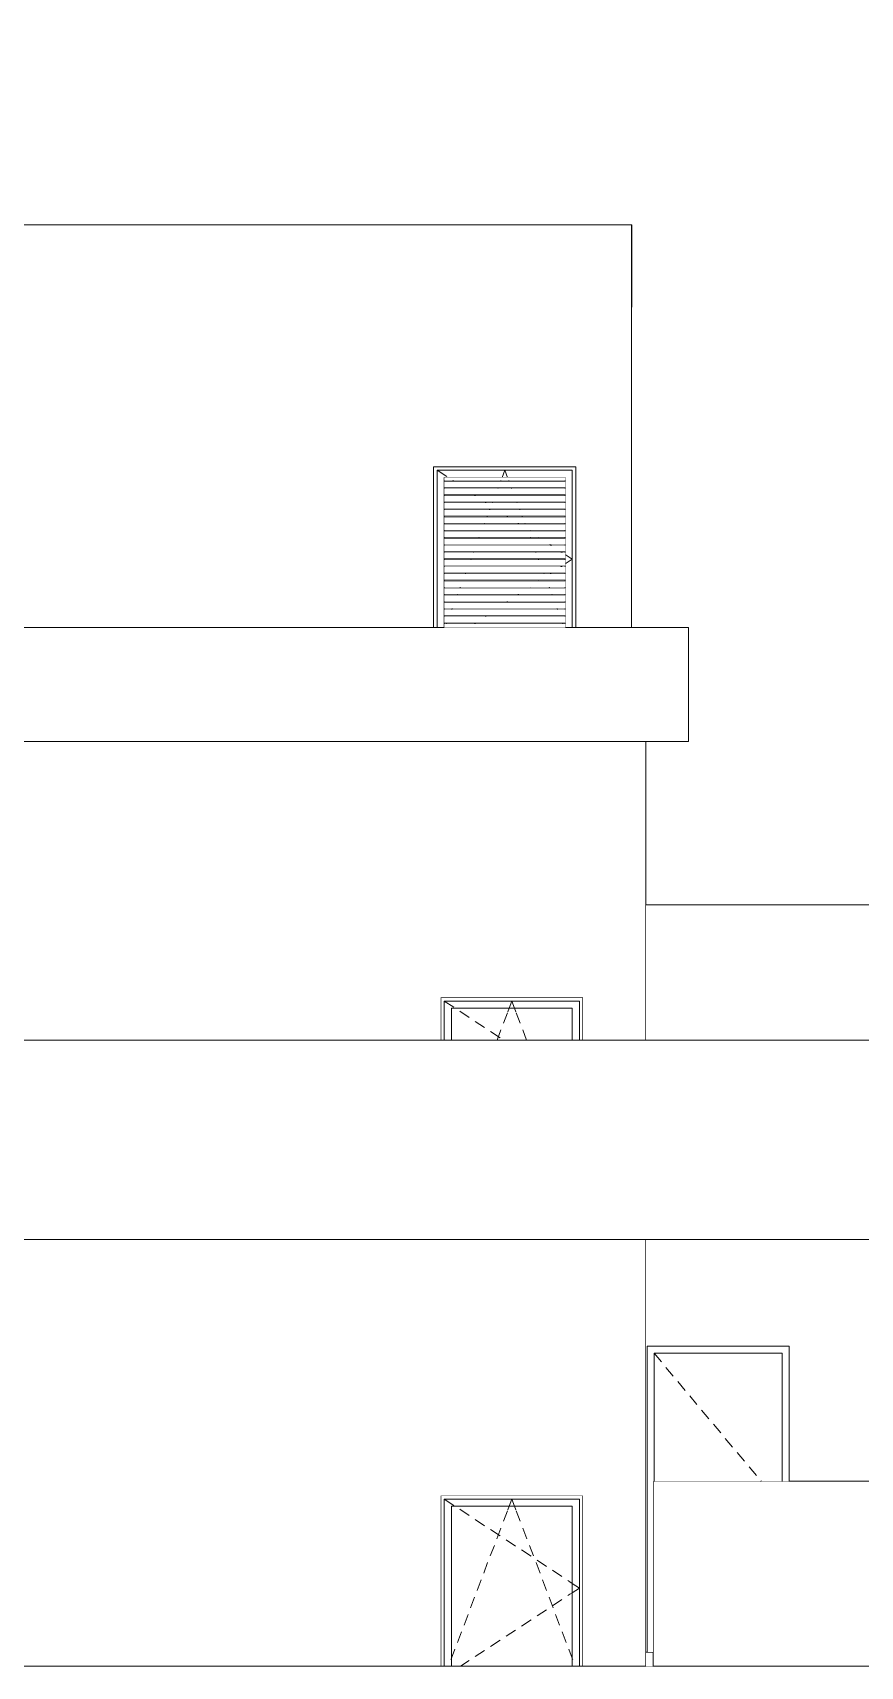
# Model space of a CAD drawing. Header units: millimetres. Extents: x -2171 to 1563, y -1758 to -1505.
# Drawn here: x -157.15 to -151.34, y -1737.28 to -1725.8 of the extents above; entities that cross this region are included whole.
import ezdxf

# ---------------------------------------------------------------- set-up
doc = ezdxf.new("R2010")
doc.units = ezdxf.units.MM
doc.linetypes.add('Wipeout_Contour', pattern=[1000, 0, -1000])
for name, color, linetype, lineweight, true_color in [('2D Drafting - General_Pen_No__87', 251, 'Continuous', 9, 0x6a6a6a), ('Archicad Doors_Pen_No__87', 251, 'Continuous', 9, 0x6a6a6a), ('Archicad Windows_Pen_No__87', 251, 'Continuous', 9, 0x6a6a6a), ('STATIKA_Pen_No__61', 251, 'Continuous', 13, 0x6a6a6a), ('Structural - Bearing_Pen_No__102', 254, 'Continuous', 13, 0xcccccc), ('Structural - Bearing_Pen_No__87', 251, 'Continuous', 9, 0x6a6a6a)]:
    doc.layers.add(name, color=color, linetype=linetype, lineweight=lineweight, true_color=true_color)
for name, color, linetype in [('Archicad Doors', 7, 'Continuous'), ('Archicad Windows', 7, 'Continuous'), ('STATIKA', 7, 'Continuous'), ('Structural - Bearing', 7, 'Continuous')]:
    doc.layers.add(name, color=color, linetype=linetype)
for name, color, linetype, lineweight in [('Archicad Doors_Pen_No__3', 7, 'Continuous', 13), ('Archicad Windows_Pen_No__3', 7, 'Continuous', 13), ('Structural - Bearing_Pen_No__89', 7, 'Continuous', 13)]:
    doc.layers.add(name, color=color, linetype=linetype, lineweight=lineweight)

# ---------------------------------------------------------------- blocks, each defined once
blk = doc.blocks.new('Section Element_68_1')
at = {"color": 254, "linetype": 'Wipeout_Contour', "lineweight": 0, "ltscale": 100325.92371}
blk.add_wipeout([(-1050, 25600), (-1050, 24520), (-1025, 24520), (-1025, 25600)], dxfattribs=at).dxf.layer = 'Archicad Windows'
at = {"color": 254, "linetype": 'Wipeout_Contour', "lineweight": 0, "ltscale": 100240.324623}
blk.add_wipeout([(-75, 25600), (-75, 24520), (-50, 24520), (-50, 25600)], dxfattribs=at).dxf.layer = 'Archicad Windows'
at = {"color": 254, "linetype": 'Wipeout_Contour', "lineweight": 0, "ltscale": 205033.290974}
blk.add_wipeout([(-50, 25650), (-1050, 25650), (-1050, 25600), (-1025, 25600), (-1025, 25625), (-75, 25625), (-75, 25600), (-50, 25600)], dxfattribs=at).dxf.layer = 'Archicad Windows'
at = {"color": 254, "linetype": 'Wipeout_Contour', "lineweight": 0, "ltscale": 100269.903543}
blk.add_wipeout([(-1025, 25575), (-1025, 24520), (-975, 24520), (-975, 25575)], dxfattribs=at).dxf.layer = 'Archicad Windows'
at = {"color": 254, "linetype": 'Wipeout_Contour', "lineweight": 0, "ltscale": 100190.849116}
blk.add_wipeout([(-75, 25575), (-125, 25575), (-125, 24520), (-75, 24520)], dxfattribs=at).dxf.layer = 'Archicad Windows'
at = {"color": 254, "linetype": 'Wipeout_Contour', "lineweight": 0, "ltscale": 153609.109947}
blk.add_wipeout([(-1025, 25575), (-975, 25575), (-125, 25575), (-75, 25575), (-75, 25625), (-1025, 25625)], dxfattribs=at).dxf.layer = 'Archicad Windows'
at = {"color": 254, "linetype": 'Wipeout_Contour', "lineweight": 0, "ltscale": 98239.344002}
blk.add_wipeout([(-975, 24555), (-975, 24545), (-125, 24545), (-125, 24555)], dxfattribs=at).dxf.layer = 'Archicad Windows'
at = {"layer": 'Archicad Windows_Pen_No__3', "color": 7, "linetype": 'Continuous', "lineweight": 13}
blk.add_line((-1025, 25625), (-75, 25625), dxfattribs=at)
at = {"layer": 'Archicad Windows_Pen_No__87', "color": 251, "linetype": 'Continuous', "lineweight": 9, "true_color": 0x6a6a6a}
for p, q in [((-1050, 25650), (-50, 25650)), ((-1050, 24520), (-1050, 25650)), ((-50, 25650), (-50, 24520))]:
    blk.add_line(p, q, dxfattribs=at)
at = {"color": 254, "linetype": 'Wipeout_Contour', "lineweight": 0, "ltscale": 98439.264095}
blk.add_wipeout([(-975, 24605), (-975, 24595), (-125, 24595), (-125, 24605)], dxfattribs=at).dxf.layer = 'Archicad Windows'
at = {"layer": 'Archicad Windows_Pen_No__3', "color": 7, "linetype": 'Continuous', "lineweight": 13}
for p, q in [((-957, 24555), (-950, 24571)), ((-143, 24555), (-150, 24571)), ((-975, 24545), (-975, 24555)), ((-125, 24555), (-975, 24555)), ((-125, 24545), (-975, 24545)), ((-975, 24545), (-975, 24520)), ((-970, 24520), (-960, 24545)), ((-960, 24545), (-957, 24555)), ((-805, 24520), (-767, 24545)), ((-767, 24545), (-751, 24555)), ((-751, 24555), (-741, 24562)), ((-140, 24545), (-143, 24555)), ((-130, 24520), (-140, 24545)), ((-125, 24545), (-125, 24555)), ((-125, 24520), (-125, 24545))]:
    blk.add_line(p, q, dxfattribs=at)
at = {"color": 254, "linetype": 'Wipeout_Contour', "lineweight": 0, "ltscale": 98639.184511}
blk.add_wipeout([(-975, 24655), (-975, 24645), (-125, 24645), (-125, 24655)], dxfattribs=at).dxf.layer = 'Archicad Windows'
at = {"layer": 'Archicad Windows_Pen_No__3', "color": 7, "linetype": 'Continuous', "lineweight": 13}
for p, q in [((-975, 24595), (-975, 24605)), ((-125, 24605), (-975, 24605)), ((-125, 24595), (-975, 24595)), ((-975, 24595), (-975, 24555)), ((-950, 24571), (-941, 24595)), ((-938, 24605), (-933, 24618)), ((-741, 24562), (-699, 24589)), ((-699, 24589), (-691, 24595)), ((-691, 24595), (-675, 24605)), ((-675, 24605), (-632, 24633)), ((-162, 24605), (-167, 24618)), ((-150, 24571), (-159, 24595)), ((-125, 24595), (-125, 24605)), ((-125, 24555), (-125, 24595))]:
    blk.add_line(p, q, dxfattribs=at)
at = {"color": 254, "linetype": 'Wipeout_Contour', "lineweight": 0, "ltscale": 98839.10525}
blk.add_wipeout([(-975, 24705), (-975, 24695), (-125, 24695), (-125, 24705)], dxfattribs=at).dxf.layer = 'Archicad Windows'
at = {"layer": 'Archicad Windows_Pen_No__3', "color": 7, "linetype": 'Continuous', "lineweight": 13}
for p, q in [((-975, 24645), (-975, 24655)), ((-125, 24655), (-975, 24655)), ((-125, 24645), (-975, 24645)), ((-975, 24645), (-975, 24605)), ((-933, 24618), (-922, 24645)), ((-922, 24645), (-919, 24655)), ((-632, 24633), (-615, 24645)), ((-599, 24655), (-591, 24661)), ((-178, 24645), (-181, 24655)), ((-167, 24618), (-178, 24645)), ((-125, 24645), (-125, 24655)), ((-125, 24605), (-125, 24645))]:
    blk.add_line(p, q, dxfattribs=at)
at = {"color": 254, "linetype": 'Wipeout_Contour', "lineweight": 0, "ltscale": 99039.026308}
blk.add_wipeout([(-975, 24745), (-125, 24745), (-125, 24755), (-975, 24755)], dxfattribs=at).dxf.layer = 'Archicad Windows'
at = {"layer": 'Archicad Windows_Pen_No__3', "color": 7, "linetype": 'Continuous', "lineweight": 13}
for p, q in [((-975, 24695), (-975, 24705)), ((-125, 24705), (-975, 24705)), ((-125, 24695), (-975, 24695)), ((-975, 24695), (-975, 24655)), ((-919, 24655), (-904, 24693)), ((-904, 24693), (-903, 24695)), ((-591, 24661), (-539, 24695)), ((-539, 24695), (-524, 24705)), ((-523, 24705), (-482, 24732)), ((-196, 24693), (-197, 24695)), ((-181, 24655), (-196, 24693)), ((-125, 24695), (-125, 24705)), ((-125, 24655), (-125, 24695))]:
    blk.add_line(p, q, dxfattribs=at)
at = {"color": 254, "linetype": 'Wipeout_Contour', "lineweight": 0, "ltscale": 99238.947684}
blk.add_wipeout([(-975, 24805), (-975, 24795), (-125, 24795), (-125, 24805)], dxfattribs=at).dxf.layer = 'Archicad Windows'
at = {"layer": 'Archicad Windows_Pen_No__3', "color": 7, "linetype": 'Continuous', "lineweight": 13}
for p, q in [((-975, 24745), (-975, 24755)), ((-125, 24755), (-975, 24755)), ((-125, 24745), (-975, 24745)), ((-975, 24745), (-975, 24705)), ((-900, 24705), (-886, 24740)), ((-886, 24740), (-884, 24745)), ((-884, 24745), (-881, 24755)), ((-482, 24732), (-463, 24745)), ((-463, 24745), (-447, 24755)), ((-447, 24755), (-415, 24776)), ((-216, 24745), (-219, 24755)), ((-214, 24740), (-216, 24745)), ((-200, 24705), (-214, 24740)), ((-125, 24745), (-125, 24755)), ((-125, 24705), (-125, 24745))]:
    blk.add_line(p, q, dxfattribs=at)
at = {"color": 254, "linetype": 'Wipeout_Contour', "lineweight": 0, "ltscale": 99438.869376}
blk.add_wipeout([(-975, 24855), (-975, 24845), (-125, 24845), (-125, 24855)], dxfattribs=at).dxf.layer = 'Archicad Windows'
at = {"layer": 'Archicad Windows_Pen_No__3', "color": 7, "linetype": 'Continuous', "lineweight": 13}
for p, q in [((-975, 24795), (-975, 24805)), ((-125, 24805), (-975, 24805)), ((-865, 24795), (-862, 24805)), ((-862, 24805), (-858, 24814)), ((-373, 24804), (-371, 24805)), ((-238, 24805), (-242, 24814)), ((-235, 24795), (-238, 24805)), ((-125, 24795), (-125, 24805)), ((-125, 24795), (-975, 24795)), ((-975, 24795), (-975, 24755)), ((-881, 24755), (-865, 24795)), ((-415, 24776), (-387, 24795)), ((-219, 24755), (-235, 24795)), ((-125, 24755), (-125, 24795))]:
    blk.add_line(p, q, dxfattribs=at)
at = {"color": 254, "linetype": 'Wipeout_Contour', "lineweight": 0, "ltscale": 99638.791383}
blk.add_wipeout([(-975, 24905), (-975, 24895), (-125, 24895), (-125, 24905)], dxfattribs=at).dxf.layer = 'Archicad Windows'
at = {"layer": 'Archicad Windows_Pen_No__3', "color": 7, "linetype": 'Continuous', "lineweight": 13}
for p, q in [((-975, 24845), (-975, 24855)), ((-125, 24855), (-975, 24855)), ((-125, 24845), (-975, 24845)), ((-975, 24845), (-975, 24805)), ((-858, 24814), (-846, 24845)), ((-843, 24855), (-840, 24861)), ((-371, 24805), (-311, 24845)), ((-311, 24845), (-307, 24848)), ((-295, 24855), (-265, 24875)), ((-257, 24855), (-260, 24861)), ((-242, 24814), (-254, 24845)), ((-125, 24845), (-125, 24855)), ((-125, 24805), (-125, 24845))]:
    blk.add_line(p, q, dxfattribs=at)
at = {"color": 254, "linetype": 'Wipeout_Contour', "lineweight": 0, "ltscale": 99838.713701}
blk.add_wipeout([(-975, 24955), (-975, 24945), (-125, 24945), (-125, 24955)], dxfattribs=at).dxf.layer = 'Archicad Windows'
at = {"layer": 'Archicad Windows_Pen_No__3', "color": 7, "linetype": 'Continuous', "lineweight": 13}
for p, q in [((-824, 24905), (-812, 24936)), ((-276, 24905), (-288, 24936)), ((-219, 24905), (-198, 24919)), ((-975, 24895), (-975, 24905)), ((-125, 24905), (-975, 24905)), ((-125, 24895), (-975, 24895)), ((-975, 24895), (-975, 24855)), ((-840, 24861), (-827, 24895)), ((-827, 24895), (-824, 24905)), ((-273, 24895), (-276, 24905)), ((-260, 24861), (-273, 24895)), ((-265, 24875), (-235, 24895)), ((-235, 24895), (-219, 24905)), ((-125, 24895), (-125, 24905)), ((-125, 24855), (-125, 24895))]:
    blk.add_line(p, q, dxfattribs=at)
at = {"color": 254, "linetype": 'Wipeout_Contour', "lineweight": 0, "ltscale": 100038.63633}
blk.add_wipeout([(-975, 24995), (-125, 24995), (-125, 25005), (-975, 25005)], dxfattribs=at).dxf.layer = 'Archicad Windows'
at = {"layer": 'Archicad Windows_Pen_No__3', "color": 7, "linetype": 'Continuous', "lineweight": 13}
for p, q in [((-975, 24945), (-975, 24955)), ((-125, 24955), (-975, 24955)), ((-125, 24945), (-975, 24945)), ((-975, 24945), (-975, 24905)), ((-812, 24936), (-808, 24945)), ((-805, 24955), (-794, 24983)), ((-295, 24955), (-306, 24983)), ((-288, 24936), (-292, 24945)), ((-198, 24919), (-159, 24945)), ((-156, 24947), (-143, 24955)), ((-143, 24955), (-142, 24956)), ((-142, 24956), (-125, 24967)), ((-125, 24945), (-125, 24955)), ((-125, 24905), (-125, 24945))]:
    blk.add_line(p, q, dxfattribs=at)
at = {"color": 254, "linetype": 'Wipeout_Contour', "lineweight": 0, "ltscale": 100238.559268}
blk.add_wipeout([(-975, 25055), (-975, 25045), (-125, 25045), (-125, 25055)], dxfattribs=at).dxf.layer = 'Archicad Windows'
at = {"layer": 'Archicad Windows_Pen_No__3', "color": 7, "linetype": 'Continuous', "lineweight": 13}
for p, q in [((-125, 25033), (-75, 25000)), ((-975, 24995), (-975, 25005)), ((-125, 25005), (-975, 25005)), ((-125, 24995), (-975, 24995)), ((-975, 24995), (-975, 24955)), ((-794, 24983), (-789, 24995)), ((-789, 24995), (-786, 25005)), ((-311, 24995), (-314, 25005)), ((-306, 24983), (-311, 24995)), ((-125, 24995), (-125, 25005)), ((-125, 24967), (-75, 25000)), ((-125, 24955), (-125, 24995))]:
    blk.add_line(p, q, dxfattribs=at)
at = {"color": 254, "linetype": 'Wipeout_Contour', "lineweight": 0, "ltscale": 100438.482512}
blk.add_wipeout([(-975, 25095), (-125, 25095), (-125, 25105), (-975, 25105)], dxfattribs=at).dxf.layer = 'Archicad Windows'
at = {"layer": 'Archicad Windows_Pen_No__3', "color": 7, "linetype": 'Continuous', "lineweight": 13}
for p, q in [((-975, 25045), (-975, 25055)), ((-125, 25055), (-975, 25055)), ((-125, 25045), (-975, 25045)), ((-975, 25045), (-975, 25005)), ((-786, 25005), (-770, 25045)), ((-770, 25045), (-767, 25055)), ((-767, 25055), (-766, 25057)), ((-333, 25055), (-334, 25057)), ((-330, 25045), (-333, 25055)), ((-314, 25005), (-330, 25045)), ((-198, 25081), (-159, 25055)), ((-156, 25053), (-143, 25045)), ((-143, 25045), (-142, 25044)), ((-142, 25044), (-125, 25033)), ((-125, 25045), (-125, 25055)), ((-125, 25005), (-125, 25045))]:
    blk.add_line(p, q, dxfattribs=at)
at = {"color": 254, "linetype": 'Wipeout_Contour', "lineweight": 0, "ltscale": 100638.406061}
blk.add_wipeout([(-975, 25145), (-125, 25145), (-125, 25155), (-975, 25155)], dxfattribs=at).dxf.layer = 'Archicad Windows'
at = {"layer": 'Archicad Windows_Pen_No__3', "color": 7, "linetype": 'Continuous', "lineweight": 13}
for p, q in [((-975, 25095), (-975, 25105)), ((-125, 25105), (-975, 25105)), ((-125, 25095), (-975, 25095)), ((-975, 25095), (-975, 25055)), ((-766, 25057), (-751, 25095)), ((-748, 25104), (-748, 25105)), ((-352, 25104), (-352, 25105)), ((-334, 25057), (-349, 25095)), ((-265, 25125), (-235, 25105)), ((-235, 25105), (-219, 25095)), ((-219, 25095), (-198, 25081)), ((-125, 25095), (-125, 25105)), ((-125, 25055), (-125, 25095))]:
    blk.add_line(p, q, dxfattribs=at)
at = {"color": 254, "linetype": 'Wipeout_Contour', "lineweight": 0, "ltscale": 100838.329913}
blk.add_wipeout([(-975, 25205), (-975, 25195), (-125, 25195), (-125, 25205)], dxfattribs=at).dxf.layer = 'Archicad Windows'
at = {"layer": 'Archicad Windows_Pen_No__3', "color": 7, "linetype": 'Continuous', "lineweight": 13}
for p, q in [((-975, 25145), (-975, 25155)), ((-125, 25155), (-975, 25155)), ((-125, 25145), (-975, 25145)), ((-975, 25145), (-975, 25105)), ((-748, 25105), (-732, 25145)), ((-732, 25145), (-729, 25155)), ((-729, 25155), (-720, 25179)), ((-371, 25155), (-380, 25179)), ((-368, 25145), (-371, 25155)), ((-352, 25105), (-368, 25145)), ((-311, 25155), (-307, 25152)), ((-295, 25145), (-265, 25125)), ((-125, 25145), (-125, 25155)), ((-125, 25105), (-125, 25145))]:
    blk.add_line(p, q, dxfattribs=at)
at = {"color": 254, "linetype": 'Wipeout_Contour', "lineweight": 0, "ltscale": 101038.254067}
blk.add_wipeout([(-975, 25255), (-975, 25245), (-125, 25245), (-125, 25255)], dxfattribs=at).dxf.layer = 'Archicad Windows'
at = {"layer": 'Archicad Windows_Pen_No__3', "color": 7, "linetype": 'Continuous', "lineweight": 13}
for p, q in [((-975, 25195), (-975, 25205)), ((-125, 25205), (-975, 25205)), ((-125, 25195), (-975, 25195)), ((-975, 25195), (-975, 25155)), ((-720, 25179), (-713, 25195)), ((-710, 25205), (-702, 25226)), ((-415, 25224), (-387, 25205)), ((-390, 25205), (-398, 25226)), ((-380, 25179), (-387, 25195)), ((-373, 25196), (-371, 25195)), ((-371, 25195), (-311, 25155)), ((-125, 25195), (-125, 25205)), ((-125, 25155), (-125, 25195))]:
    blk.add_line(p, q, dxfattribs=at)
at = {"color": 254, "linetype": 'Wipeout_Contour', "lineweight": 0, "ltscale": 101238.17852}
blk.add_wipeout([(-975, 25295), (-125, 25295), (-125, 25305), (-975, 25305)], dxfattribs=at).dxf.layer = 'Archicad Windows'
at = {"layer": 'Archicad Windows_Pen_No__3', "color": 7, "linetype": 'Continuous', "lineweight": 13}
for p, q in [((-482, 25268), (-463, 25255)), ((-975, 25245), (-975, 25255)), ((-125, 25255), (-975, 25255)), ((-125, 25245), (-975, 25245)), ((-975, 25245), (-975, 25205)), ((-702, 25226), (-694, 25245)), ((-694, 25245), (-691, 25255)), ((-463, 25255), (-447, 25245)), ((-447, 25245), (-415, 25224)), ((-406, 25245), (-409, 25255)), ((-398, 25226), (-406, 25245)), ((-125, 25245), (-125, 25255)), ((-125, 25205), (-125, 25245))]:
    blk.add_line(p, q, dxfattribs=at)
at = {"color": 254, "linetype": 'Wipeout_Contour', "lineweight": 0, "ltscale": 101438.10327}
blk.add_wipeout([(-975, 25355), (-975, 25345), (-125, 25345), (-125, 25355)], dxfattribs=at).dxf.layer = 'Archicad Windows'
at = {"layer": 'Archicad Windows_Pen_No__3', "color": 7, "linetype": 'Continuous', "lineweight": 13}
for p, q in [((-975, 25295), (-975, 25305)), ((-125, 25305), (-975, 25305)), ((-125, 25295), (-975, 25295)), ((-975, 25295), (-975, 25255)), ((-691, 25255), (-675, 25295)), ((-675, 25295), (-673, 25300)), ((-539, 25305), (-524, 25295)), ((-523, 25295), (-482, 25268)), ((-425, 25295), (-427, 25300)), ((-409, 25255), (-425, 25295)), ((-125, 25295), (-125, 25305)), ((-125, 25255), (-125, 25295))]:
    blk.add_line(p, q, dxfattribs=at)
at = {"color": 254, "linetype": 'Wipeout_Contour', "lineweight": 0, "ltscale": 101638.028317}
blk.add_wipeout([(-975, 25395), (-125, 25395), (-125, 25405), (-975, 25405)], dxfattribs=at).dxf.layer = 'Archicad Windows'
at = {"layer": 'Archicad Windows_Pen_No__3', "color": 7, "linetype": 'Continuous', "lineweight": 13}
for p, q in [((-975, 25345), (-975, 25355)), ((-125, 25355), (-975, 25355)), ((-125, 25345), (-975, 25345)), ((-975, 25345), (-975, 25305)), ((-672, 25305), (-656, 25345)), ((-656, 25347), (-653, 25355)), ((-632, 25367), (-615, 25355)), ((-599, 25345), (-591, 25339)), ((-591, 25339), (-539, 25305)), ((-444, 25347), (-447, 25355)), ((-428, 25305), (-444, 25345)), ((-125, 25345), (-125, 25355)), ((-125, 25305), (-125, 25345))]:
    blk.add_line(p, q, dxfattribs=at)
at = {"color": 254, "linetype": 'Wipeout_Contour', "lineweight": 0, "ltscale": 101837.953657}
blk.add_wipeout([(-975, 25455), (-975, 25445), (-125, 25445), (-125, 25455)], dxfattribs=at).dxf.layer = 'Archicad Windows'
at = {"layer": 'Archicad Windows_Pen_No__3', "color": 7, "linetype": 'Continuous', "lineweight": 13}
for p, q in [((-975, 25395), (-975, 25405)), ((-125, 25405), (-975, 25405)), ((-125, 25395), (-975, 25395)), ((-975, 25395), (-975, 25355)), ((-699, 25411), (-691, 25405)), ((-691, 25405), (-675, 25395)), ((-675, 25395), (-632, 25367)), ((-653, 25355), (-637, 25395)), ((-637, 25395), (-634, 25405)), ((-634, 25405), (-627, 25422)), ((-466, 25405), (-473, 25422)), ((-463, 25395), (-466, 25405)), ((-447, 25355), (-463, 25395)), ((-125, 25395), (-125, 25405)), ((-125, 25355), (-125, 25395))]:
    blk.add_line(p, q, dxfattribs=at)
at = {"color": 254, "linetype": 'Wipeout_Contour', "lineweight": 0, "ltscale": 102037.879291}
blk.add_wipeout([(-975, 25495), (-125, 25495), (-125, 25505), (-975, 25505)], dxfattribs=at).dxf.layer = 'Archicad Windows'
at = {"layer": 'Archicad Windows_Pen_No__3', "color": 7, "linetype": 'Continuous', "lineweight": 13}
for p, q in [((-975, 25445), (-975, 25455)), ((-125, 25455), (-975, 25455)), ((-125, 25445), (-975, 25445)), ((-975, 25445), (-975, 25405)), ((-808, 25482), (-767, 25455)), ((-767, 25455), (-751, 25445)), ((-751, 25445), (-741, 25438)), ((-741, 25438), (-699, 25411)), ((-627, 25422), (-618, 25445)), ((-615, 25455), (-609, 25469)), ((-485, 25455), (-491, 25469)), ((-473, 25422), (-482, 25445)), ((-125, 25445), (-125, 25455)), ((-125, 25405), (-125, 25445))]:
    blk.add_line(p, q, dxfattribs=at)
at = {"color": 254, "linetype": 'Wipeout_Contour', "lineweight": 0, "ltscale": 102237.805214}
blk.add_wipeout([(-975, 25555), (-975, 25545), (-125, 25545), (-125, 25555)], dxfattribs=at).dxf.layer = 'Archicad Windows'
at = {"layer": 'Archicad Windows_Pen_No__3', "color": 7, "linetype": 'Continuous', "lineweight": 13}
for p, q in [((-1025, 25575), (-1025, 25625)), ((-1025, 25625), (-958, 25581)), ((-569, 25575), (-550, 25625)), ((-531, 25575), (-550, 25625)), ((-75, 25625), (-75, 25575)), ((-1025, 24520), (-1025, 25575)), ((-975, 25575), (-975, 25555)), ((-125, 25575), (-975, 25575)), ((-975, 25545), (-975, 25555)), ((-125, 25555), (-975, 25555)), ((-125, 25545), (-975, 25545)), ((-975, 25545), (-975, 25505)), ((-975, 25495), (-975, 25505)), ((-125, 25505), (-975, 25505)), ((-125, 25495), (-975, 25495)), ((-975, 25495), (-975, 25455)), ((-949, 25575), (-919, 25555)), ((-916, 25554), (-903, 25545)), ((-903, 25545), (-850, 25510)), ((-850, 25510), (-843, 25505)), ((-827, 25495), (-808, 25482)), ((-609, 25469), (-599, 25495)), ((-599, 25495), (-596, 25505)), ((-596, 25505), (-581, 25543)), ((-581, 25543), (-580, 25545)), ((-578, 25550), (-577, 25555)), ((-577, 25555), (-569, 25575)), ((-523, 25555), (-531, 25575)), ((-522, 25550), (-523, 25555)), ((-519, 25543), (-520, 25545)), ((-504, 25505), (-519, 25543)), ((-501, 25495), (-504, 25505)), ((-491, 25469), (-501, 25495)), ((-125, 25555), (-125, 25575)), ((-125, 25545), (-125, 25555)), ((-125, 25505), (-125, 25545)), ((-125, 25495), (-125, 25505)), ((-125, 25455), (-125, 25495)), ((-75, 25575), (-75, 24520))]:
    blk.add_line(p, q, dxfattribs=at)
blk = doc.blocks.new('Section Element_69_1')
at = {"color": 254, "linetype": 'Wipeout_Contour', "lineweight": 0, "ltscale": 102588.822837}
blk.add_wipeout([(342, 26770), (330, 26770), (330, 24520), (342, 24520)], dxfattribs=at).dxf.layer = 'Structural - Bearing'
at = {"layer": 'Structural - Bearing_Pen_No__87', "color": 251, "linetype": 'Continuous', "lineweight": 9, "true_color": 0x6a6a6a}
blk.add_line((342, 26770), (342, 24520), dxfattribs=at)
blk = doc.blocks.new('Section Element_108_1')
at = {"color": 254, "linetype": 'Wipeout_Contour', "lineweight": 0, "ltscale": 71289.650535}
blk.add_wipeout([(-975, 18370), (-1000, 18370), (-1000, 17220), (-975, 17220)], dxfattribs=at).dxf.layer = 'Archicad Windows'
at = {"color": 254, "linetype": 'Wipeout_Contour', "lineweight": 0, "ltscale": 71180.035276}
blk.add_wipeout([(-25, 18370), (-25, 17220), (0, 17220), (0, 18370)], dxfattribs=at).dxf.layer = 'Archicad Windows'
at = {"color": 254, "linetype": 'Wipeout_Contour', "lineweight": 0, "ltscale": 147214.98444}
blk.add_wipeout([(0, 18420), (-1000, 18420), (-1000, 18370), (-975, 18370), (-975, 18395), (-25, 18395), (-25, 18370), (0, 18370)], dxfattribs=at).dxf.layer = 'Archicad Windows'
at = {"color": 254, "linetype": 'Wipeout_Contour', "lineweight": 0, "ltscale": 71231.607565}
blk.add_wipeout([(-975, 18345), (-975, 17220), (-925, 17220), (-925, 18345)], dxfattribs=at).dxf.layer = 'Archicad Windows'
at = {"color": 254, "linetype": 'Wipeout_Contour', "lineweight": 0, "ltscale": 71130.352115}
blk.add_wipeout([(-75, 18345), (-75, 17220), (-25, 17220), (-25, 18345)], dxfattribs=at).dxf.layer = 'Archicad Windows'
at = {"color": 254, "linetype": 'Wipeout_Contour', "lineweight": 0, "ltscale": 110244.182401}
blk.add_wipeout([(-975, 18345), (-925, 18345), (-75, 18345), (-25, 18345), (-25, 18395), (-975, 18395)], dxfattribs=at).dxf.layer = 'Archicad Windows'
at = {"layer": 'Archicad Windows_Pen_No__87', "color": 251, "linetype": 'Continuous', "lineweight": 9, "true_color": 0x6a6a6a}
for p, q in [((-1000, 18420), (0, 18420)), ((-1000, 17220), (-1000, 18420)), ((0, 18420), (0, 17220))]:
    blk.add_line(p, q, dxfattribs=at)
at = {"color": 254, "linetype": 'Wipeout_Contour', "lineweight": 0, "ltscale": 71178.451788}
blk.add_wipeout([(-925, 17220), (-75, 17220), (-75, 18345), (-925, 18345)], dxfattribs=at).dxf.layer = 'Archicad Windows'
at = {"layer": 'Archicad Windows_Pen_No__3', "color": 7, "linetype": 'Continuous', "lineweight": 13}
for p, q in [((-975, 18345), (-975, 18395)), ((-975, 18395), (-25, 18395)), ((-975, 18395), (-908, 18351)), ((-519, 18345), (-500, 18395)), ((-481, 18345), (-500, 18395)), ((-25, 18395), (-25, 18345)), ((-975, 17220), (-975, 18345)), ((-925, 18345), (-925, 17220)), ((-75, 18345), (-925, 18345)), ((-866, 18324), (-800, 18280)), ((-559, 18239), (-531, 18313)), ((-528, 18320), (-519, 18345)), ((-472, 18320), (-481, 18345)), ((-441, 18239), (-469, 18313)), ((-75, 17220), (-75, 18345)), ((-25, 18345), (-25, 17220)), ((-758, 18252), (-691, 18208)), ((-649, 18181), (-582, 18137)), ((-606, 18117), (-577, 18192)), ((-394, 18117), (-423, 18192)), ((-652, 17996), (-623, 18070)), ((-541, 18109), (-474, 18065)), ((-432, 18038), (-365, 17994)), ((-348, 17996), (-377, 18070)), ((-698, 17874), (-670, 17949)), ((-302, 17874), (-330, 17949)), ((-323, 17966), (-257, 17922)), ((-744, 17753), (-716, 17827)), ((-256, 17753), (-284, 17827)), ((-215, 17895), (-148, 17851)), ((-106, 17823), (-92, 17814)), ((-92, 17814), (-75, 17803)), ((-75, 17803), (-25, 17770)), ((-790, 17631), (-762, 17706)), ((-210, 17631), (-238, 17706)), ((-215, 17645), (-148, 17689)), ((-106, 17717), (-92, 17726)), ((-92, 17726), (-75, 17737)), ((-75, 17737), (-25, 17770)), ((-836, 17510), (-808, 17584)), ((-323, 17574), (-257, 17618)), ((-164, 17510), (-192, 17584)), ((-883, 17388), (-854, 17463)), ((-541, 17431), (-474, 17475)), ((-432, 17502), (-365, 17546)), ((-117, 17388), (-146, 17463)), ((-925, 17277), (-900, 17341)), ((-649, 17359), (-582, 17403)), ((-75, 17277), (-100, 17341)), ((-929, 17267), (-925, 17277)), ((-861, 17220), (-800, 17260)), ((-758, 17288), (-691, 17332)), ((-71, 17267), (-75, 17277))]:
    blk.add_line(p, q, dxfattribs=at)
blk = doc.blocks.new('Section Element_109_1')
at = {"color": 254, "linetype": 'Wipeout_Contour', "lineweight": 0, "ltscale": 74900.437906}
blk.add_wipeout([(442, 20220), (430, 20220), (430, 17220), (442, 17220)], dxfattribs=at).dxf.layer = 'Structural - Bearing'
at = {"layer": 'Structural - Bearing_Pen_No__87', "color": 251, "linetype": 'Continuous', "lineweight": 9, "true_color": 0x6a6a6a}
blk.add_line((442, 20220), (442, 17220), dxfattribs=at)
blk = doc.blocks.new('Section Element_110_1')
at = {"color": 254, "linetype": 'Wipeout_Contour', "lineweight": 0, "ltscale": 231031.322671}
blk.add_wipeout([(-7450, 20220), (-7450, 17220), (-1000, 17220), (-1000, 18420), (0, 18420), (0, 17220), (430, 17220), (430, 20220), (-6300, 20220), (-6300, 18370), (-7400, 18370), (-7400, 20220)], dxfattribs=at).dxf.layer = 'Structural - Bearing'
blk = doc.blocks.new('Section Element_113_1')
at = {"color": 254, "linetype": 'Wipeout_Contour', "lineweight": 0, "ltscale": 153255.476851}
blk.add_wipeout([(442, 20220), (442, 17320), (450, 17320), (450, 19470), (1450, 19470), (1450, 18520), (6400, 18520), (6400, 20220)], dxfattribs=at).dxf.layer = 'Structural - Bearing'
blk = doc.blocks.new('Section Element_125_1')
at = {"color": 254, "linetype": 'Wipeout_Contour', "lineweight": 0, "ltscale": 87069.66204}
blk.add_wipeout([(-1000, 21870), (-1000, 21620), (-975, 21620), (-975, 21870)], dxfattribs=at).dxf.layer = 'Archicad Windows'
at = {"color": 254, "linetype": 'Wipeout_Contour', "lineweight": 0, "ltscale": 86980.028956}
blk.add_wipeout([(0, 21870), (-25, 21870), (-25, 21620), (0, 21620)], dxfattribs=at).dxf.layer = 'Archicad Windows'
at = {"color": 254, "linetype": 'Wipeout_Contour', "lineweight": 0, "ltscale": 175198.055761}
blk.add_wipeout([(0, 21920), (-1000, 21920), (-1000, 21870), (-975, 21870), (-975, 21895), (-25, 21895), (-25, 21870), (0, 21870)], dxfattribs=at).dxf.layer = 'Archicad Windows'
at = {"color": 254, "linetype": 'Wipeout_Contour', "lineweight": 0, "ltscale": 87013.076072}
blk.add_wipeout([(-975, 21845), (-975, 21620), (-925, 21620), (-925, 21845)], dxfattribs=at).dxf.layer = 'Archicad Windows'
at = {"color": 254, "linetype": 'Wipeout_Contour', "lineweight": 0, "ltscale": 86930.287867}
blk.add_wipeout([(-75, 21620), (-25, 21620), (-25, 21845), (-75, 21845)], dxfattribs=at).dxf.layer = 'Archicad Windows'
at = {"color": 254, "linetype": 'Wipeout_Contour', "lineweight": 0, "ltscale": 131232.158061}
blk.add_wipeout([(-25, 21895), (-975, 21895), (-975, 21845), (-925, 21845), (-75, 21845), (-25, 21845)], dxfattribs=at).dxf.layer = 'Archicad Windows'
at = {"layer": 'Archicad Windows_Pen_No__87', "color": 251, "linetype": 'Continuous', "lineweight": 9, "true_color": 0x6a6a6a}
for p, q in [((-1000, 21920), (0, 21920)), ((-1000, 21620), (-1000, 21920)), ((0, 21920), (0, 21620))]:
    blk.add_line(p, q, dxfattribs=at)
at = {"color": 254, "linetype": 'Wipeout_Contour', "lineweight": 0, "ltscale": 86969.6142}
blk.add_wipeout([(-925, 21845), (-925, 21620), (-75, 21620), (-75, 21845)], dxfattribs=at).dxf.layer = 'Archicad Windows'
at = {"layer": 'Archicad Windows_Pen_No__3', "color": 7, "linetype": 'Continuous', "lineweight": 13}
for p, q in [((-975, 21845), (-975, 21895)), ((-975, 21895), (-25, 21895)), ((-975, 21895), (-908, 21851)), ((-975, 21620), (-975, 21845)), ((-925, 21845), (-925, 21620)), ((-75, 21845), (-925, 21845)), ((-866, 21824), (-800, 21780)), ((-559, 21739), (-531, 21813)), ((-528, 21820), (-519, 21845)), ((-519, 21845), (-500, 21895)), ((-481, 21845), (-500, 21895)), ((-472, 21820), (-481, 21845)), ((-441, 21739), (-469, 21813)), ((-75, 21620), (-75, 21845)), ((-25, 21895), (-25, 21845)), ((-25, 21845), (-25, 21620)), ((-758, 21752), (-691, 21708)), ((-649, 21681), (-582, 21637)), ((-604, 21620), (-577, 21692)), ((-396, 21620), (-423, 21692))]:
    blk.add_line(p, q, dxfattribs=at)
blk = doc.blocks.new('Section Element_126_1')
at = {"color": 254, "linetype": 'Wipeout_Contour', "lineweight": 0, "ltscale": 275439.790333}
blk.add_wipeout([(-7450, 21620), (-1000, 21620), (-1000, 21920), (0, 21920), (0, 21620), (442, 21620), (442, 23720), (-6300, 23720), (-6300, 21870), (-7400, 21870), (-7400, 23720), (-7450, 23720)], dxfattribs=at).dxf.layer = 'Structural - Bearing'
at = {"layer": 'Structural - Bearing_Pen_No__87', "color": 251, "linetype": 'Continuous', "lineweight": 9, "true_color": 0x6a6a6a}
blk.add_line((442, 21620), (442, 23720), dxfattribs=at)
blk = doc.blocks.new('Section Element_203_1')
at = {"color": 254, "linetype": 'Wipeout_Contour', "lineweight": 0, "ltscale": 166276.177259}
blk.add_wipeout([(-7420, 27020), (-7420, 26770), (342, 26770), (342, 27350), (-7408, 27350), (-7408, 27020)], dxfattribs=at).dxf.layer = 'Structural - Bearing'
at = {"layer": 'Structural - Bearing_Pen_No__87', "color": 251, "linetype": 'Continuous', "lineweight": 9, "true_color": 0x6a6a6a}
for p, q in [((-7420, 27020), (-7420, 27350)), ((-7408, 27350), (-7420, 27350)), ((342, 27350), (-7408, 27350)), ((342, 26770), (342, 27350)), ((-7420, 26770), (-7420, 27020))]:
    blk.add_line(p, q, dxfattribs=at)
blk = doc.blocks.new('Section Element_219_1')
at = {"color": 254, "linetype": 'Wipeout_Contour', "lineweight": 0, "ltscale": 108248.6634}
blk.add_wipeout([(342, 27350), (342, 26770), (343, 26770), (343, 27350)], dxfattribs=at).dxf.layer = 'Structural - Bearing'
at = {"layer": 'Structural - Bearing_Pen_No__87', "color": 251, "linetype": 'Continuous', "lineweight": 9, "true_color": 0x6a6a6a}
for p, q in [((342, 27350), (343, 27350)), ((343, 26770), (343, 27350)), ((342, 26770), (343, 26770))]:
    blk.add_line(p, q, dxfattribs=at)
blk = doc.blocks.new('Section Element_235_1')
at = {"color": 254, "linetype": 'Wipeout_Contour', "lineweight": 0, "ltscale": 73718.849723}
blk.add_wipeout([(493, 17220), (6400, 17220), (6400, 18520), (493, 18520)], dxfattribs=at).dxf.layer = 'Structural - Bearing'
at = {"layer": 'Structural - Bearing_Pen_No__87', "color": 251, "linetype": 'Continuous', "lineweight": 9, "true_color": 0x6a6a6a}
for p in [(6400, 18520), (493, 17320)]:
    blk.add_line(p, (493, 18520), dxfattribs=at)
blk = doc.blocks.new('Section Element_236_1')
at = {"color": 254, "linetype": 'Wipeout_Contour', "lineweight": 0, "ltscale": 90531.432049}
blk.add_wipeout([(442, 22570), (442, 21620), (6962, 21620), (6962, 22570)], dxfattribs=at).dxf.layer = 'Structural - Bearing'
at = {"layer": 'Structural - Bearing_Pen_No__87', "color": 251, "linetype": 'Continuous', "lineweight": 9, "true_color": 0x6a6a6a}
for p, q in [((6962, 22570), (442, 22570)), ((6962, 21620), (6962, 22570))]:
    blk.add_line(p, q, dxfattribs=at)
blk = doc.blocks.new('Section Element_238_1')
at = {"layer": 'Structural - Bearing_Pen_No__89', "color": 7, "linetype": 'Continuous', "lineweight": 13}
blk.add_line((-9250, 17220), (7600, 17220), dxfattribs=at)
blk = doc.blocks.new('Section Element_244_1')
at = {"color": 254, "linetype": 'Wipeout_Contour', "lineweight": 0, "ltscale": 99920.830529}
blk.add_wipeout([(742, 24520), (-9238, 24520), (-9238, 23720), (742, 23720)], dxfattribs=at).dxf.layer = 'Structural - Bearing'
at = {"layer": 'Structural - Bearing_Pen_No__87', "color": 251, "linetype": 'Continuous', "lineweight": 9, "true_color": 0x6a6a6a}
for p, q in [((742, 24520), (-9238, 24520)), ((742, 23720), (742, 24520)), ((742, 23720), (-9238, 23720))]:
    blk.add_line(p, q, dxfattribs=at)
blk = doc.blocks.new('Section Element_266_1')
at = {"color": 254, "linetype": 'Wipeout_Contour', "lineweight": 0, "ltscale": 102297.783058}
blk.add_wipeout([(-125, 25575), (-975, 25575), (-975, 25555), (-125, 25555)], dxfattribs=at).dxf.layer = 'Structural - Bearing'
at = {"color": 254, "linetype": 'Wipeout_Contour', "lineweight": 0, "ltscale": 101937.916475}
blk.add_wipeout([(-975, 25495), (-975, 25455), (-125, 25455), (-125, 25495)], dxfattribs=at).dxf.layer = 'Structural - Bearing'
at = {"color": 254, "linetype": 'Wipeout_Contour', "lineweight": 0, "ltscale": 100338.520892}
blk.add_wipeout([(-975, 25095), (-975, 25055), (-125, 25055), (-125, 25095)], dxfattribs=at).dxf.layer = 'Structural - Bearing'
at = {"color": 254, "linetype": 'Wipeout_Contour', "lineweight": 0, "ltscale": 99738.752535}
blk.add_wipeout([(-125, 24945), (-975, 24945), (-975, 24905), (-125, 24905)], dxfattribs=at).dxf.layer = 'Structural - Bearing'
at = {"color": 254, "linetype": 'Wipeout_Contour', "lineweight": 0, "ltscale": 98939.065796}
blk.add_wipeout([(-125, 24745), (-975, 24745), (-975, 24705), (-125, 24705)], dxfattribs=at).dxf.layer = 'Structural - Bearing'
at = {"color": 254, "linetype": 'Wipeout_Contour', "lineweight": 0, "ltscale": 98339.304072}
blk.add_wipeout([(-125, 24595), (-975, 24595), (-975, 24555), (-125, 24555)], dxfattribs=at).dxf.layer = 'Structural - Bearing'
at = {"color": 254, "linetype": 'Wipeout_Contour', "lineweight": 0, "ltscale": 102137.842252}
blk.add_wipeout([(-125, 25545), (-975, 25545), (-975, 25505), (-125, 25505)], dxfattribs=at).dxf.layer = 'Structural - Bearing'
at = {"color": 254, "linetype": 'Wipeout_Contour', "lineweight": 0, "ltscale": 100538.444303}
blk.add_wipeout([(-975, 25145), (-975, 25105), (-125, 25105), (-125, 25145)], dxfattribs=at).dxf.layer = 'Structural - Bearing'
at = {"color": 254, "linetype": 'Wipeout_Contour', "lineweight": 0, "ltscale": 99938.675022}
blk.add_wipeout([(-975, 24995), (-975, 24955), (-125, 24955), (-125, 24995)], dxfattribs=at).dxf.layer = 'Structural - Bearing'
at = {"color": 254, "linetype": 'Wipeout_Contour', "lineweight": 0, "ltscale": 99138.987011}
blk.add_wipeout([(-975, 24795), (-975, 24755), (-125, 24755), (-125, 24795)], dxfattribs=at).dxf.layer = 'Structural - Bearing'
at = {"color": 254, "linetype": 'Wipeout_Contour', "lineweight": 0, "ltscale": 98539.224308}
blk.add_wipeout([(-975, 24605), (-125, 24605), (-125, 24645), (-975, 24645)], dxfattribs=at).dxf.layer = 'Structural - Bearing'
at = {"color": 254, "linetype": 'Wipeout_Contour', "lineweight": 0, "ltscale": 98169.372236}
blk.add_wipeout([(-975, 24520), (-125, 24520), (-125, 24545), (-975, 24545)], dxfattribs=at).dxf.layer = 'Structural - Bearing'
at = {"color": 254, "linetype": 'Wipeout_Contour', "lineweight": 0, "ltscale": 100738.367985}
blk.add_wipeout([(-975, 25155), (-125, 25155), (-125, 25195), (-975, 25195)], dxfattribs=at).dxf.layer = 'Structural - Bearing'
at = {"color": 254, "linetype": 'Wipeout_Contour', "lineweight": 0, "ltscale": 100138.597804}
blk.add_wipeout([(-975, 25045), (-975, 25005), (-125, 25005), (-125, 25045)], dxfattribs=at).dxf.layer = 'Structural - Bearing'
at = {"color": 254, "linetype": 'Wipeout_Contour', "lineweight": 0, "ltscale": 99338.908543}
blk.add_wipeout([(-975, 24845), (-975, 24805), (-125, 24805), (-125, 24845)], dxfattribs=at).dxf.layer = 'Structural - Bearing'
at = {"color": 254, "linetype": 'Wipeout_Contour', "lineweight": 0, "ltscale": 98739.144916}
blk.add_wipeout([(-975, 24695), (-975, 24655), (-125, 24655), (-125, 24695)], dxfattribs=at).dxf.layer = 'Structural - Bearing'
at = {"color": 254, "linetype": 'Wipeout_Contour', "lineweight": 0, "ltscale": 100938.291986}
blk.add_wipeout([(-975, 25245), (-975, 25205), (-125, 25205), (-125, 25245)], dxfattribs=at).dxf.layer = 'Structural - Bearing'
at = {"color": 254, "linetype": 'Wipeout_Contour', "lineweight": 0, "ltscale": 99538.83039}
blk.add_wipeout([(-975, 24895), (-975, 24855), (-125, 24855), (-125, 24895)], dxfattribs=at).dxf.layer = 'Structural - Bearing'
at = {"color": 254, "linetype": 'Wipeout_Contour', "lineweight": 0, "ltscale": 101138.216302}
blk.add_wipeout([(-975, 25295), (-975, 25255), (-125, 25255), (-125, 25295)], dxfattribs=at).dxf.layer = 'Structural - Bearing'
at = {"color": 254, "linetype": 'Wipeout_Contour', "lineweight": 0, "ltscale": 101338.140887}
blk.add_wipeout([(-975, 25345), (-975, 25305), (-125, 25305), (-125, 25345)], dxfattribs=at).dxf.layer = 'Structural - Bearing'
at = {"color": 254, "linetype": 'Wipeout_Contour', "lineweight": 0, "ltscale": 101538.065783}
blk.add_wipeout([(-975, 25395), (-975, 25355), (-125, 25355), (-125, 25395)], dxfattribs=at).dxf.layer = 'Structural - Bearing'
at = {"color": 254, "linetype": 'Wipeout_Contour', "lineweight": 0, "ltscale": 101737.990991}
blk.add_wipeout([(-975, 25445), (-975, 25405), (-125, 25405), (-125, 25445)], dxfattribs=at).dxf.layer = 'Structural - Bearing'
blk = doc.blocks.new('Section Element_445_1')
at = {"color": 254, "linetype": 'Wipeout_Contour', "lineweight": 0, "ltscale": 90605.318823}
blk.add_wipeout([(7600, 21620), (-9658, 21620), (-9658, 20220), (7600, 20220)], dxfattribs=at).dxf.layer = 'Structural - Bearing'
at = {"layer": 'Structural - Bearing_Pen_No__87', "color": 251, "linetype": 'Continuous', "lineweight": 9, "true_color": 0x6a6a6a}
for p, q in [((7600, 21620), (-9658, 21620)), ((7600, 20220), (-9658, 20220))]:
    blk.add_line(p, q, dxfattribs=at)
blk = doc.blocks.new('Section Element_446_1')
at = {"layer": 'Structural - Bearing_Pen_No__102', "color": 254, "linetype": 'Continuous', "lineweight": 13, "true_color": 0xcccccc}
for p, q in [((742, 24520), (742, 24520)), ((742, 23720), (742, 24520)), ((742, 23720), (742, 23720))]:
    blk.add_line(p, q, dxfattribs=at)
at = {"layer": 'Structural - Bearing_Pen_No__87', "color": 251, "linetype": 'Continuous', "lineweight": 9, "true_color": 0x6a6a6a}
for p, q in [((742, 24520), (742, 24520)), ((742, 23720), (742, 23720))]:
    blk.add_line(p, q, dxfattribs=at)
blk = doc.blocks.new('Section Element_586_1')
at = {"color": 254, "linetype": 'Wipeout_Contour', "lineweight": 0, "ltscale": 69105.38118}
blk.add_wipeout([(442, 17220), (493, 17220), (493, 17320), (442, 17320)], dxfattribs=at).dxf.layer = 'STATIKA'
at = {"layer": 'STATIKA_Pen_No__61', "color": 251, "linetype": 'Continuous', "lineweight": 13, "true_color": 0x6a6a6a}
for p in [(442, 17320), (493, 17220)]:
    blk.add_line(p, (493, 17320), dxfattribs=at)
blk = doc.blocks.new('Section Element_593_1')
at = {"color": 254, "linetype": 'Wipeout_Contour', "lineweight": 0, "ltscale": 110557.911352}
blk.add_wipeout([(450, 19420), (450, 17320), (493, 17320), (493, 18520), (500, 18520), (500, 19420)], dxfattribs=at).dxf.layer = 'Archicad Doors'
at = {"color": 254, "linetype": 'Wipeout_Contour', "lineweight": 0, "ltscale": 76093.889795}
blk.add_wipeout([(1400, 19420), (1400, 18520), (1450, 18520), (1450, 19420)], dxfattribs=at).dxf.layer = 'Archicad Doors'
at = {"color": 254, "linetype": 'Wipeout_Contour', "lineweight": 0, "ltscale": 116794.118911}
blk.add_wipeout([(1450, 19470), (450, 19470), (450, 19420), (500, 19420), (1400, 19420), (1450, 19420)], dxfattribs=at).dxf.layer = 'Archicad Doors'
at = {"color": 254, "linetype": 'Wipeout_Contour', "lineweight": 0, "ltscale": 75996.365363}
blk.add_wipeout([(500, 19420), (500, 18520), (1400, 18520), (1400, 19420)], dxfattribs=at).dxf.layer = 'Archicad Doors'
at = {"layer": 'Archicad Doors_Pen_No__3', "color": 7, "linetype": 'Continuous', "lineweight": 13}
for p, q in [((500, 19420), (551, 19359)), ((1400, 19420), (500, 19420)), ((500, 19420), (500, 18520)), ((1400, 18520), (1400, 19420)), ((583, 19320), (635, 19259)), ((667, 19221), (718, 19159)), ((750, 19121), (801, 19060)), ((834, 19021), (885, 18960)), ((917, 18922), (968, 18860)), ((1000, 18822), (1052, 18761)), ((1084, 18722), (1135, 18661)), ((1167, 18623), (1219, 18561)), ((1251, 18523), (1253, 18520))]:
    blk.add_line(p, q, dxfattribs=at)
at = {"layer": 'Archicad Doors_Pen_No__87', "color": 251, "linetype": 'Continuous', "lineweight": 9, "true_color": 0x6a6a6a}
for p, q in [((450, 17320), (450, 19470)), ((450, 19470), (1450, 19470)), ((1450, 19470), (1450, 18520))]:
    blk.add_line(p, q, dxfattribs=at)

msp = doc.modelspace()

# ---------------------------------------------------------------- block references
at = {"layer": 'Archicad Windows', "lineweight": 0, "xscale": 0.001, "yscale": 0.001, "zscale": 0.001}
for name in ['Section Element_68_1', 'Section Element_125_1', 'Section Element_108_1']:
    msp.add_blockref(name, (-153.2853, -1754.5041), dxfattribs=at)
at = {"layer": 'Structural - Bearing', "lineweight": 0, "xscale": 0.001, "yscale": 0.001, "zscale": 0.001}
for name in ['Section Element_69_1', 'Section Element_109_1']:
    msp.add_blockref(name, (-153.2853, -1754.5041), dxfattribs=at)

# ---------------------------------------------------------------- next in the draw order: block references
for name in ['Section Element_203_1', 'Section Element_126_1', 'Section Element_110_1']:
    msp.add_blockref(name, (-153.2853, -1754.5041), dxfattribs=at)

# ---------------------------------------------------------------- next in the draw order: block references
for name in ['Section Element_219_1', 'Section Element_244_1', 'Section Element_236_1', 'Section Element_113_1']:
    msp.add_blockref(name, (-153.2853, -1754.5041), dxfattribs=at)

# ---------------------------------------------------------------- next in the draw order: block references
for name in ['Section Element_266_1', 'Section Element_446_1', 'Section Element_445_1', 'Section Element_235_1']:
    msp.add_blockref(name, (-153.2853, -1754.5041), dxfattribs=at)

# ---------------------------------------------------------------- next in the draw order: linework, layer by layer
at = {"layer": '2D Drafting - General_Pen_No__87', "color": 251, "linetype": 'Continuous', "lineweight": 9, "true_color": 0x6a6a6a, "flags": 128}
msp.add_lwpolyline([(-160.6813, -1725.8041), (-163.3773, -1725.8041), (-163.3773, -1729.0341), (-163.2708, -1729.0341), (-163.2708, -1729.9841), (-154.3353, -1729.9841), (-154.3353, -1728.8541), (-153.3353, -1728.8541), (-153.3353, -1729.9841), (-152.9433, -1729.9841), (-152.9433, -1727.1541), (-160.6813, -1727.1541)], close=True, dxfattribs=at)

# ---------------------------------------------------------------- next in the draw order: block references
at = {"layer": 'Structural - Bearing', "lineweight": 0, "xscale": 0.001, "yscale": 0.001, "zscale": 0.001}
msp.add_blockref('Section Element_238_1', (-153.2853, -1754.5041), dxfattribs=at)

# ---------------------------------------------------------------- next in the draw order: block references
at = {"layer": 'STATIKA', "lineweight": 0, "xscale": 0.001, "yscale": 0.001, "zscale": 0.001}
msp.add_blockref('Section Element_586_1', (-153.2853, -1754.5041), dxfattribs=at)

# ---------------------------------------------------------------- next in the draw order: block references
at = {"layer": 'Archicad Doors', "lineweight": 0, "xscale": 0.001, "yscale": 0.001, "zscale": 0.001}
msp.add_blockref('Section Element_593_1', (-153.2853, -1754.5041), dxfattribs=at)

doc.saveas('drawing.dxf')
